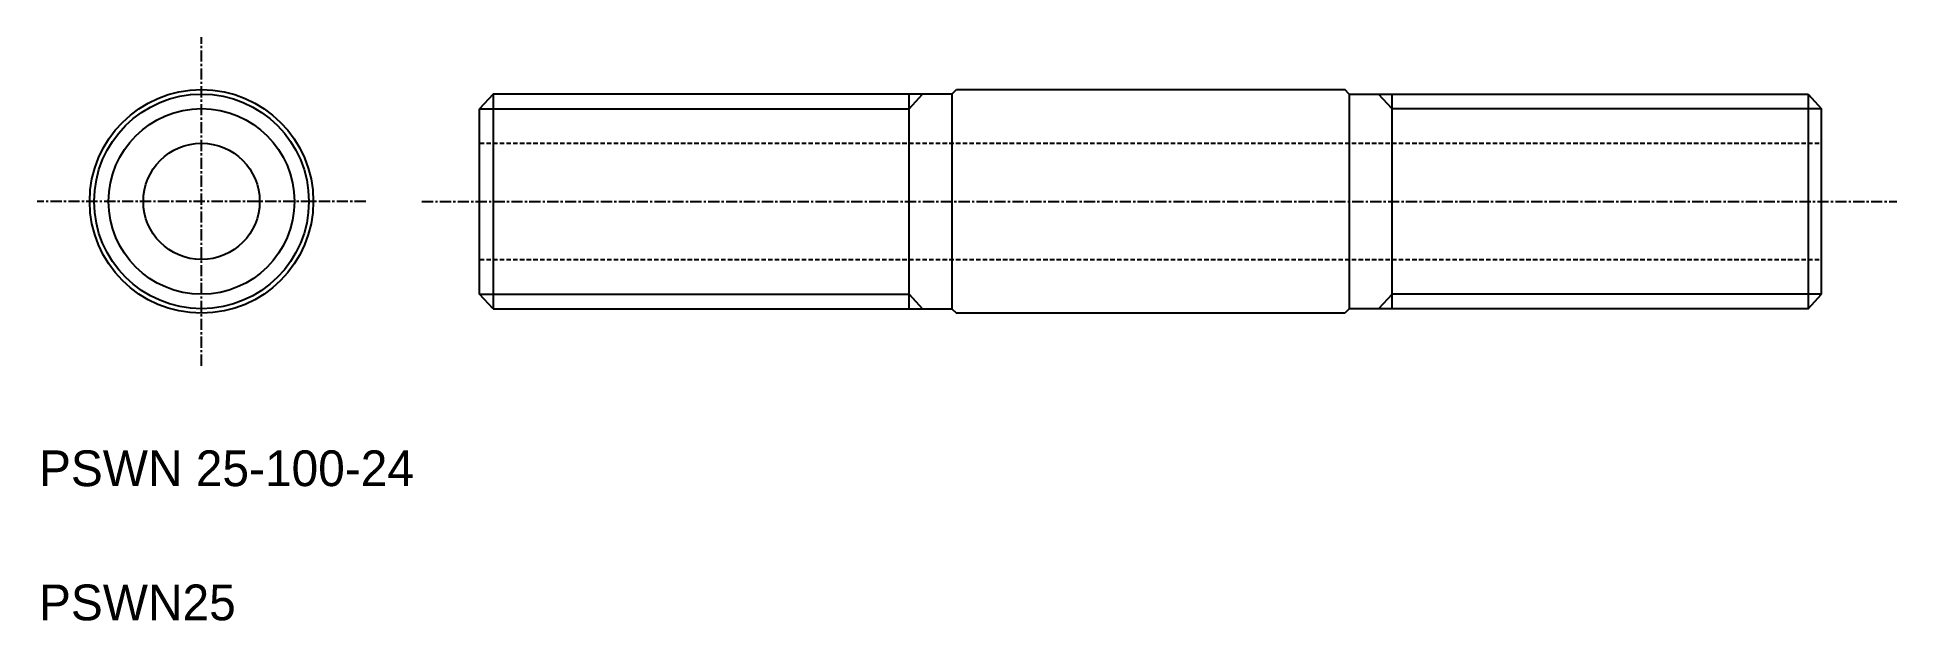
# Model space of a CAD drawing. Extents: x 10 to 218, y 10 to 75.
import ezdxf

# ---------------------------------------------------------------- set-up
doc = ezdxf.new("R2010")
doc.units = 0
doc.linetypes.add('CENTER', pattern=[2, 1.25, -0.25, 0.25, -0.25])
doc.linetypes.add('DASHED', pattern=[0.75, 0.5, -0.25])
doc.layers.get('0').update_dxf_attribs({"linetype": 'CONTINUOUS'})
doc.layers.add('CENTER', color=1, linetype='CENTER')

msp = doc.modelspace()

# ---------------------------------------------------------------- linework, layer by layer
at = {"color": 7, "linetype": 'CONTINUOUS'}
for p, q in [((60.76, 68.84), (59.26, 67.21)), ((112.06, 68.84), (60.76, 68.84)), ((60.76, 68.84), (60.76, 44.84)), ((107.26, 44.84), (107.26, 68.84)), ((112.06, 68.84), (112.56, 69.34)), ((112.06, 68.84), (112.06, 44.84)), ((112.56, 69.34), (155.96, 69.34)), ((156.46, 68.84), (155.96, 69.34)), ((156.46, 68.84), (207.76, 68.84)), ((156.46, 68.84), (156.46, 44.84)), ((161.26, 44.84), (161.26, 68.84)), ((207.76, 68.84), (207.76, 44.84)), ((207.76, 68.84), (209.26, 67.21)), ((59.26, 46.46), (59.26, 67.21)), ((209.26, 46.46), (209.26, 67.21)), ((60.76, 44.84), (59.26, 46.46)), ((207.76, 44.84), (209.26, 46.46)), ((60.76, 44.84), (112.06, 44.84)), ((112.06, 44.84), (112.56, 44.34)), ((155.96, 44.34), (112.56, 44.34)), ((156.46, 44.84), (155.96, 44.34)), ((207.76, 44.84), (156.46, 44.84))]:
    msp.add_line(p, q, dxfattribs=at)
at = {"color": 3, "linetype": 'CONTINUOUS'}
for p, q in [((107.26, 67.21), (108.76, 68.84)), ((161.26, 67.21), (159.76, 68.84)), ((59.26, 67.21), (107.26, 67.21)), ((209.26, 67.21), (161.26, 67.21)), ((59.26, 46.46), (107.26, 46.46)), ((107.26, 46.46), (108.76, 44.84)), ((161.26, 46.46), (159.76, 44.84)), ((209.26, 46.46), (161.26, 46.46))]:
    msp.add_line(p, q, dxfattribs=at)
at = {"color": 3, "linetype": 'DASHED'}
for p, q in [((59.26, 63.34), (209.26, 63.34)), ((59.26, 50.34), (209.26, 50.34))]:
    msp.add_line(p, q, dxfattribs=at)
at = {"color": 7, "linetype": 'CONTINUOUS'}
for radius in [12.5, 12, 10.38, 6.5]:
    msp.add_circle((28.17, 56.84), radius, dxfattribs=at)
at = {"layer": 'CENTER', "color": 1, "linetype": 'CENTER'}
for p, q in [((28.17, 38.47), (28.17, 75.21)), ((46.54, 56.84), (9.8, 56.84)), ((52.81, 56.84), (217.68, 56.84))]:
    msp.add_line(p, q, dxfattribs=at)

# ---------------------------------------------------------------- texts
for s, p in [('PSWN 25-100-24', (10, 25)), ('PSWN25', (10, 10))]:
    msp.add_text(s, height=4).set_placement(p)

doc.saveas('drawing.dxf')
